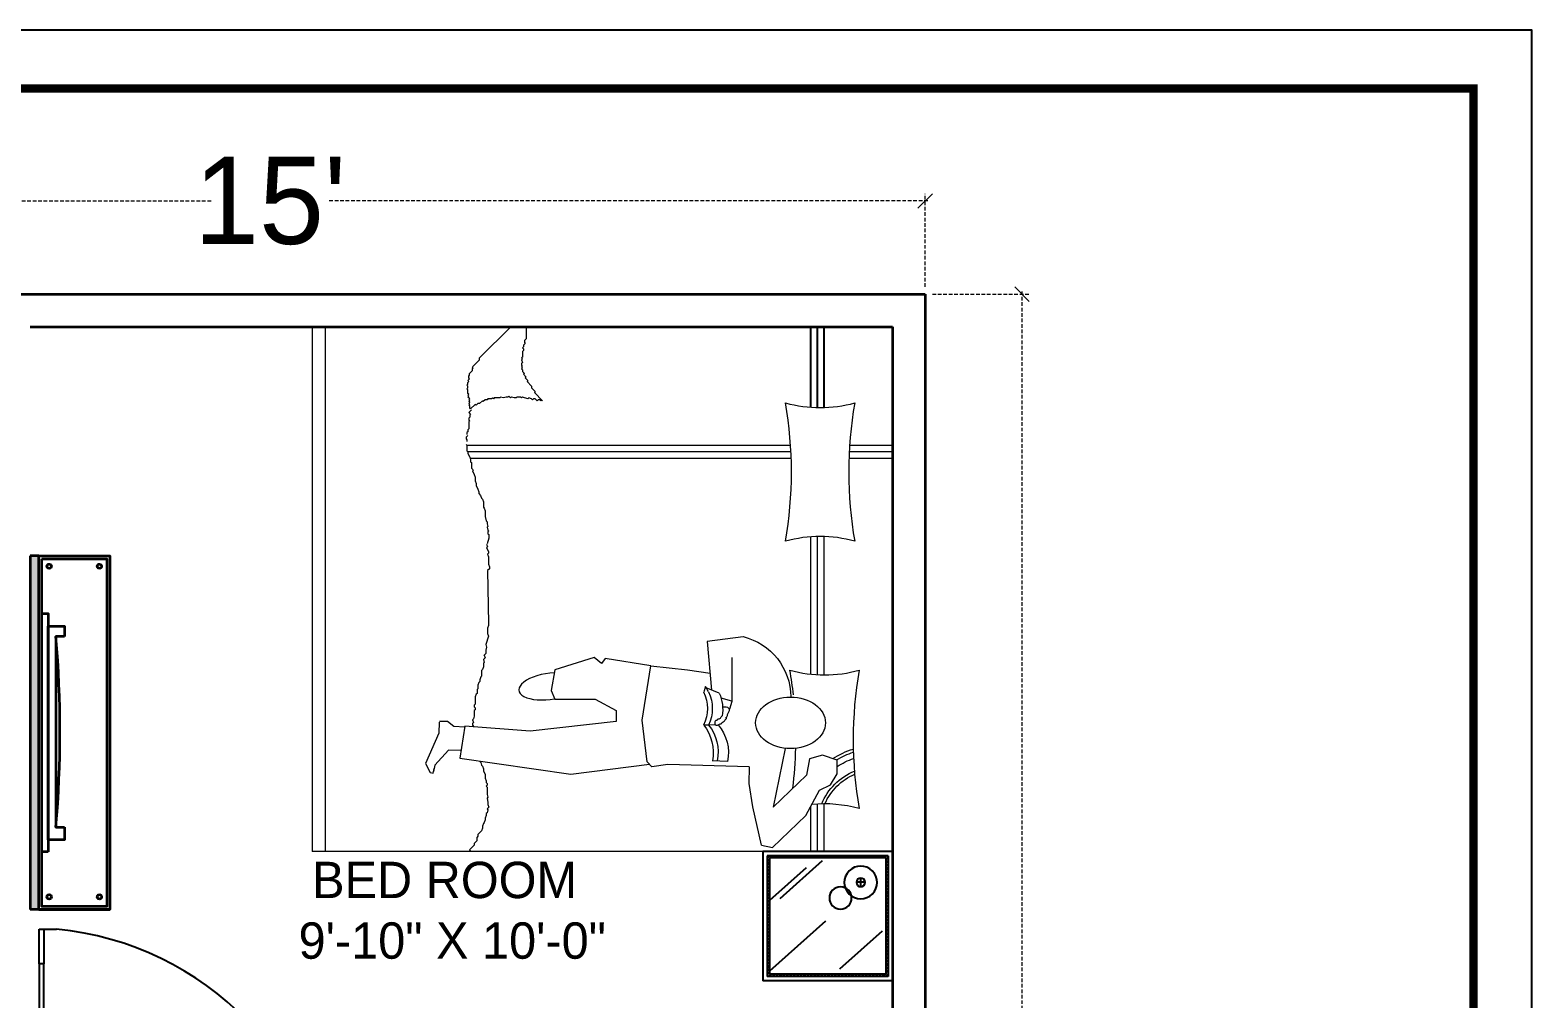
# Model space of a CAD drawing. Header units: millimetres. Extents: x -6808 to 215771, y -89660 to -16303.
# Drawn here: x 104391.2 to 104597.6, y -55680 to -55546.8 of the extents above; entities that cross this region are included whole.
import ezdxf

# ---------------------------------------------------------------- set-up
doc = ezdxf.new("R2010")
doc.units = ezdxf.units.MM
doc.header["$PDMODE"] = 35
doc.linetypes.add('DASHED', pattern=[0.75, 0.5, -0.25])
doc.layers.get('0').update_dxf_attribs({"color": 8})
for name, color, linetype, lineweight in [('A- FUR', 34, 'Continuous', 0), ('dim2', 6, 'Continuous', 20), ('FURNITURE 2', 33, 'Continuous', 25), ('furnitures', 12, 'Continuous', 13), ('text', 7, 'Continuous', 25), ('wall', 7, 'Continuous', 35)]:
    doc.layers.add(name, color=color, linetype=linetype, lineweight=lineweight)
doc.layers.add('AR.furniture', color=7, linetype='Continuous', lineweight=35, true_color=0x009e9e)
doc.layers.add('furniture', color=7, linetype='Continuous', lineweight=5, true_color=0xe57b2a)
doc.layers.add('FORMAT', color=7, linetype='Continuous')
doc.layers.add('NET 01', color=8, linetype='Continuous')
doc.styles.add('SAJ', font='eurr____.ttf')
doc.dimstyles.new('SAJ', dxfattribs={"dimtxt": 5, "dimasz": 2, "dimexe": 1, "dimexo": 1, "dimgap": 0.09375, "dimtad": 0, "dimdec": 1, "dimzin": 0, "dimdsep": 46, "dimlunit": 4, "dimtxsty": 'SAJ', "dimblk": 'OBLIQUE', "dimcen": 0.125, "dimdle": 0.375, "dimadec": 0, "dimazin": 0, "dimtfac": 1, "dimtdec": 1, "dimtofl": 0, "dimtmove": 0, "dimatfit": 3, "dimldrblk": 'OBLIQUE', "dimfxl": 1, "dimtolj": 1, "dimtzin": 0, "dimlwd": 5, "dimlwe": 5, "dimarcsym": 1})

# ---------------------------------------------------------------- blocks, each defined once
blk = doc.blocks.new('QEWFWE')
at = {"layer": 'NET 01'}
for p, q in [((238503.45, 15011.85), (238503.45, 15015.77)), ((238503.45, 15015.77), (238505.41, 15015.77)), ((238503.98, 15015.77), (238503.98, 15011.85)), ((238503.98, 15011.85), (238503.45, 15011.85)), ((238503.45, 15011.85), (238503.45, 14988.32)), ((238503.98, 14988.32), (238503.98, 15011.85)), ((238503.45, 14988.32), (238503.45, 14984.4)), ((238503.98, 14988.32), (238503.45, 14988.32)), ((238503.98, 14984.4), (238503.98, 14988.32)), ((238503.45, 14984.4), (238503.98, 14984.4))]:
    blk.add_line(p, q, dxfattribs=at)
for points in [[(238503.45, 14984.4), (238502.4, 14984.4), (238502.4, 14981.4), (238503.9, 14981.4), (238503.9, 14982.9), (238503.9, 14983.2), (238503.45, 14983.2)], [(238536.02, 14984.4), (238537.07, 14984.4), (238537.07, 14981.4), (238535.57, 14981.4), (238535.57, 14982.9), (238535.57, 14983.2), (238536.02, 14983.2)]]:
    blk.add_lwpolyline(points, close=True, dxfattribs=at)
blk.add_ellipse((238504.18, 14985.62), major_axis=(-29.27, 13.54), ratio=0.925766, start_param=-2.718612, end_param=-1.204625, dxfattribs=at)
blk = doc.blocks.new('A$C1A9968DB')
at = {"layer": 'furniture', "ltscale": 0.5}
for p, q in [((7.52, 48.64), (8.85, 49.47)), ((8.85, 49.47), (10.51, 49.47)), ((10.51, 49.47), (11.12, 47.7)), ((3.85, 45.67), (6.88, 47.34)), ((6.88, 47.34), (7.52, 48.64)), ((11.12, 47.7), (10.65, 46.11)), ((3.85, 45.67), (0, 41.68)), ((8.7, 45.77), (4.85, 41.78)), ((10.65, 46.11), (8.7, 45.77)), ((0.3, 40.35), (0, 41.68)), ((11.92, 43.21), (4.85, 41.78)), ((0.3, 40.35), (4.88, 39.32)), ((4.88, 39.32), (7.7, 38.87)), ((7.7, 38.87), (9.68, 38.93)), ((9.68, 38.87), (9.98, 29.12)), ((25.34, 38.15), (24.78, 33.85)), ((10.35, 36.28), (10.42, 34.45)), ((15.46, 36.12), (15.3, 35.97)), ((15.61, 36.12), (15.46, 36.12)), ((15.54, 36.05), (15.69, 36.2)), ((15.69, 36.2), (15.85, 36.28)), ((15.85, 36.28), (16, 36.28)), ((16, 36.28), (16.31, 36.43)), ((16.31, 36.43), (16.47, 36.51)), ((16.47, 36.51), (16.62, 36.51)), ((17.56, 36.8), (16.62, 36.51)), ((16.7, 36.43), (16.66, 36.52)), ((16.86, 36.28), (16.7, 36.43)), ((16.93, 36.12), (16.86, 36.28)), ((16.93, 35.81), (16.93, 36.12)), ((22.85, 36.8), (17.56, 36.8)), ((17.59, 36.81), (17.95, 35.51)), ((14.76, 35.19), (14.68, 35.04)), ((14.68, 35.04), (14.68, 34.88)), ((14.68, 34.88), (14.84, 34.81)), ((14.74, 34.85), (14.72, 34.01)), ((14.84, 35.35), (14.76, 35.19)), ((14.99, 35.58), (14.84, 35.5)), ((14.84, 35.5), (14.84, 35.35)), ((14.84, 34.81), (15.15, 34.81)), ((15.07, 35.74), (14.99, 35.58)), ((15.15, 35.89), (15.07, 35.74)), ((15.3, 35.97), (15.15, 35.89)), ((15.15, 34.81), (15.3, 34.88)), ((15.3, 35.04), (15.46, 35.12)), ((15.3, 34.88), (15.3, 35.04)), ((15.46, 35.27), (15.54, 35.43)), ((15.46, 35.12), (15.46, 35.27)), ((15.54, 35.43), (15.69, 35.5)), ((15.69, 35.5), (15.81, 35.62)), ((17, 35.68), (16.93, 35.81)), ((18.54, 35.29), (19.19, 33.72)), ((24.78, 33.85), (18.92, 34.36)), ((14.72, 34.01), (14.72, 33.42)), ((18.71, 34.01), (19.34, 33.64)), ((19.34, 33.64), (18.71, 33.42)), ((21.37, 31.48), (20.95, 34.19)), ((21.82, 27.05), (21.37, 31.48)), ((9.98, 29.12), (9.68, 27.2)), ((9.68, 27.2), (10.28, 26.61)), ((8.8, 17.45), (10, 26.89)), ((10.28, 26.61), (15.31, 26.02)), ((15.31, 26.02), (21.82, 27.05)), ((21.82, 27.05), (22.71, 21.58)), ((15.16, 22.91), (13.98, 12.57)), ((16.49, 22.91), (15.16, 22.91)), ((17.82, 20.4), (16.49, 22.91)), ((17.82, 15.52), (17.82, 20.4)), ((22.85, 20.25), (21.37, 15.52)), ((22.71, 21.58), (22.11, 21.14)), ((22.11, 21.14), (22.85, 20.25)), ((10.72, 4.14), (8.8, 17.45)), ((18.86, 15.08), (17.82, 15.52)), ((21.37, 15.52), (18.86, 15.08)), ((13.98, 12.57), (14.57, 4.74)), ((14.57, 4.74), (10.72, 4.14)), ((11.67, 4.29), (11.71, 2.78)), ((14.48, 4.72), (14.56, 3.39)), ((11.71, 2.78), (9.89, 1.11)), ((14.56, 3.39), (15.16, 2.64)), ((15.16, 2.64), (15.13, 1.68)), ((10.1, 0), (9, 0.54)), ((9.89, 1.11), (9.14, 0.96)), ((13.73, 1.58), (10.1, 0)), ((15.05, 1.65), (13.73, 1.58))]:
    blk.add_line(p, q, dxfattribs=at)
blk.add_lwpolyline([(9, 0.54), (8.93, 0.92), (9.51, 1.04)], dxfattribs=at)
for centre, radius, start, end in [((18.06, 36.38), 7.5, 13.6872, 89.7043), ((11.38, 31.16), 5.23, 49.9003, 101.4337), ((11.46, 29.92), 5.23, 51.462, 101.4337), ((11.46, 29.33), 5.23, 51.462, 101.4337), ((16.71, 29.78), 4.67, 64.6865, 115.3135), ((16.64, 31.03), 4.67, 65.9134, 100.1371), ((16.71, 29.19), 4.67, 64.6865, 115.3135)]:
    blk.add_arc(centre, radius, start, end, dxfattribs=at)
at = {"layer": 'furniture', "ltscale": 0.5, "extrusion": (1.33e-14, -5.24506e-16, -1)}
blk.add_ellipse((14.99, 43.85), major_axis=(0, -4.19), ratio=0.740098, start_param=4.712389, end_param=10.995574, dxfattribs=at)
at = {"layer": 'furniture', "ltscale": 0.5, "extrusion": (1.32939e-14, -5.4405e-16, -1)}
blk.add_ellipse((19.38, 14.94), major_axis=(-0.51, -3.71), ratio=0.422098, start_param=4.512692, end_param=7.948784, dxfattribs=at)
blk = doc.blocks.new('*X398')
at = {"color": 0}
for p, q in [((221.8465, 124.1881), (221.8607, 124.2023)), ((221.8465, 124.1935), (221.8554, 124.2023)), ((221.8465, 124.1775), (221.8565, 124.1875)), ((221.8613, 124.1923), (221.8713, 124.2023)), ((221.8666, 124.1923), (221.8766, 124.2023)), ((221.8772, 124.1923), (221.8872, 124.2023)), ((221.8825, 124.1923), (221.8925, 124.2023)), ((221.8931, 124.1923), (221.9031, 124.2023)), ((221.8984, 124.1923), (221.9084, 124.2023)), ((221.9091, 124.1923), (221.9191, 124.2023)), ((221.9144, 124.1923), (221.9244, 124.2023)), ((221.925, 124.1923), (221.935, 124.2023)), ((221.9303, 124.1923), (221.9403, 124.2023)), ((221.9409, 124.1923), (221.9509, 124.2023)), ((221.9462, 124.1923), (221.9562, 124.2023)), ((221.9568, 124.1923), (221.9668, 124.2023)), ((221.9621, 124.1923), (221.9721, 124.2023)), ((221.9727, 124.1923), (221.9827, 124.2023)), ((221.978, 124.1923), (221.988, 124.2023)), ((221.9886, 124.1923), (221.9986, 124.2023)), ((221.9939, 124.1923), (222.0039, 124.2023)), ((222.0045, 124.1923), (222.0145, 124.2023)), ((222.0098, 124.1923), (222.0198, 124.2023)), ((222.0204, 124.1923), (222.0304, 124.2023)), ((222.0257, 124.1923), (222.0357, 124.2023)), ((222.0363, 124.1923), (222.0463, 124.2023)), ((222.0416, 124.1923), (222.0516, 124.2023)), ((222.0522, 124.1923), (222.0622, 124.2023)), ((222.0575, 124.1923), (222.0675, 124.2023)), ((222.0682, 124.1923), (222.0782, 124.2023)), ((222.0735, 124.1923), (222.0835, 124.2023)), ((222.0841, 124.1923), (222.0941, 124.2023)), ((222.0894, 124.1923), (222.0994, 124.2023)), ((222.1, 124.1923), (222.11, 124.2023)), ((222.1053, 124.1923), (222.1153, 124.2023)), ((222.1159, 124.1923), (222.1259, 124.2023)), ((222.1212, 124.1923), (222.1312, 124.2023)), ((222.1318, 124.1923), (222.1418, 124.2023)), ((222.1371, 124.1923), (222.1471, 124.2023)), ((222.1477, 124.1923), (222.1577, 124.2023)), ((222.153, 124.1923), (222.163, 124.2023)), ((222.1636, 124.1923), (222.1736, 124.2023)), ((222.1689, 124.1923), (222.1789, 124.2023)), ((222.1795, 124.1923), (222.1895, 124.2023)), ((222.1848, 124.1923), (222.1948, 124.2023)), ((222.1954, 124.1923), (222.2054, 124.2023)), ((222.2007, 124.1923), (222.2107, 124.2023)), ((222.2113, 124.1923), (222.2213, 124.2023)), ((222.2166, 124.1923), (222.2266, 124.2023)), ((222.2272, 124.1923), (222.2372, 124.2023)), ((222.2326, 124.1923), (222.2426, 124.2023)), ((222.2432, 124.1923), (222.2532, 124.2023)), ((222.2485, 124.1923), (222.2585, 124.2023)), ((222.2591, 124.1923), (222.2691, 124.2023)), ((222.2644, 124.1923), (222.2744, 124.2023)), ((222.275, 124.1923), (222.285, 124.2023)), ((222.2803, 124.1923), (222.2903, 124.2023)), ((222.2909, 124.1923), (222.3009, 124.2023)), ((222.2962, 124.1923), (222.3062, 124.2023)), ((222.3068, 124.1923), (222.3168, 124.2023)), ((222.3121, 124.1923), (222.3221, 124.2023)), ((222.3227, 124.1923), (222.3327, 124.2023)), ((222.328, 124.1923), (222.338, 124.2023)), ((222.3386, 124.1923), (222.3486, 124.2023)), ((222.3439, 124.1923), (222.3539, 124.2023)), ((222.3545, 124.1923), (222.3645, 124.2023)), ((222.3598, 124.1923), (222.3698, 124.2023)), ((222.3704, 124.1923), (222.3804, 124.2023)), ((222.3757, 124.1923), (222.3857, 124.2023)), ((222.3863, 124.1923), (222.3963, 124.2023)), ((222.3917, 124.1923), (222.4017, 124.2023)), ((222.3965, 124.1866), (222.4065, 124.1966)), ((222.3965, 124.1813), (222.4065, 124.1913)), ((221.8465, 124.1722), (221.8565, 124.1822)), ((221.8465, 124.1616), (221.8565, 124.1716)), ((221.8465, 124.1563), (221.8565, 124.1663)), ((221.8465, 124.1457), (221.8565, 124.1557)), ((221.8465, 124.1404), (221.8565, 124.1504)), ((221.8465, 124.1298), (221.8565, 124.1398)), ((221.8465, 124.1245), (221.8565, 124.1345)), ((221.8465, 124.1139), (221.8565, 124.1239)), ((221.8465, 124.1086), (221.8565, 124.1186)), ((222.3965, 124.1707), (222.4065, 124.1807)), ((222.3965, 124.1654), (222.4065, 124.1754)), ((222.3965, 124.1548), (222.4065, 124.1648)), ((222.3965, 124.1495), (222.4065, 124.1595)), ((222.3965, 124.1389), (222.4065, 124.1489)), ((222.3965, 124.1336), (222.4065, 124.1436)), ((222.3965, 124.123), (222.4065, 124.133)), ((222.3965, 124.1177), (222.4065, 124.1277)), ((222.3965, 124.1071), (222.4065, 124.1171)), ((221.8465, 124.098), (221.8565, 124.108)), ((221.8465, 124.0927), (221.8565, 124.1027)), ((221.8465, 124.0821), (221.8565, 124.0921)), ((221.8465, 124.0768), (221.8565, 124.0868)), ((221.8465, 124.0662), (221.8565, 124.0762)), ((221.8465, 124.0609), (221.8565, 124.0709)), ((221.8465, 124.0503), (221.8565, 124.0603)), ((221.8465, 124.045), (221.8565, 124.055)), ((222.3965, 124.1018), (222.4065, 124.1118)), ((222.3965, 124.0911), (222.4065, 124.1011)), ((222.3965, 124.0858), (222.4065, 124.0958)), ((222.3965, 124.0752), (222.4065, 124.0852)), ((222.3965, 124.0699), (222.4065, 124.0799)), ((222.3965, 124.0593), (222.4065, 124.0693)), ((222.3965, 124.054), (222.4065, 124.064)), ((222.3965, 124.0434), (222.4065, 124.0534)), ((222.3965, 124.0381), (222.4065, 124.0481)), ((221.8465, 124.0344), (221.8565, 124.0444)), ((221.8465, 124.029), (221.8565, 124.039)), ((221.8465, 124.0184), (221.8565, 124.0284)), ((221.8465, 124.0131), (221.8565, 124.0231)), ((221.8465, 124.0025), (221.8565, 124.0125)), ((221.8465, 123.9972), (221.8565, 124.0072)), ((221.8465, 123.9866), (221.8565, 123.9966)), ((221.8465, 123.9813), (221.8565, 123.9913)), ((221.8465, 123.9707), (221.8565, 123.9807)), ((222.3965, 124.0275), (222.4065, 124.0375)), ((222.3965, 124.0222), (222.4065, 124.0322)), ((222.3965, 124.0116), (222.4065, 124.0216)), ((222.3965, 124.0063), (222.4065, 124.0163)), ((222.3965, 123.9957), (222.4065, 124.0057)), ((222.3965, 123.9904), (222.4065, 124.0004)), ((222.3965, 123.9798), (222.4065, 123.9898)), ((222.3965, 123.9745), (222.4065, 123.9845)), ((221.8465, 123.9654), (221.8565, 123.9754)), ((221.8465, 123.9548), (221.8565, 123.9648)), ((221.8465, 123.9495), (221.8565, 123.9595)), ((221.8465, 123.9389), (221.8565, 123.9489)), ((221.8465, 123.9336), (221.8565, 123.9436)), ((221.8465, 123.923), (221.8565, 123.933)), ((221.8465, 123.9177), (221.8565, 123.9277)), ((221.8465, 123.9071), (221.8565, 123.9171)), ((221.8465, 123.9018), (221.8565, 123.9118)), ((222.3965, 123.9639), (222.4065, 123.9739)), ((222.3965, 123.9586), (222.4065, 123.9686)), ((222.3965, 123.948), (222.4065, 123.958)), ((222.3965, 123.9427), (222.4065, 123.9527)), ((222.3965, 123.932), (222.4065, 123.942)), ((222.3965, 123.9267), (222.4065, 123.9367)), ((222.3965, 123.9161), (222.4065, 123.9261)), ((222.3965, 123.9108), (222.4065, 123.9208)), ((222.3965, 123.9002), (222.4065, 123.9102)), ((221.8465, 123.8912), (221.8565, 123.9012)), ((221.8465, 123.8859), (221.8565, 123.8959)), ((221.8465, 123.8753), (221.8565, 123.8853)), ((221.8465, 123.8699), (221.8565, 123.8799)), ((221.8465, 123.8593), (221.8565, 123.8693)), ((221.8465, 123.854), (221.8565, 123.864)), ((221.8465, 123.8434), (221.8565, 123.8534)), ((221.8465, 123.8381), (221.8565, 123.8481)), ((221.8465, 123.8275), (221.8565, 123.8375)), ((222.3965, 123.8949), (222.4065, 123.9049)), ((222.3965, 123.8843), (222.4065, 123.8943)), ((222.3965, 123.879), (222.4065, 123.889)), ((222.3965, 123.8684), (222.4065, 123.8784)), ((222.3965, 123.8631), (222.4065, 123.8731)), ((222.3965, 123.8525), (222.4065, 123.8625)), ((222.3965, 123.8472), (222.4065, 123.8572)), ((222.3965, 123.8366), (222.4065, 123.8466)), ((222.3965, 123.8313), (222.4065, 123.8413)), ((221.8465, 123.8222), (221.8565, 123.8322)), ((221.8465, 123.8116), (221.8565, 123.8216)), ((221.8465, 123.8063), (221.8565, 123.8163)), ((221.8465, 123.7957), (221.8565, 123.8057)), ((221.8465, 123.7904), (221.8565, 123.8004)), ((221.8465, 123.7798), (221.8565, 123.7898)), ((221.8465, 123.7745), (221.8565, 123.7845)), ((221.8465, 123.7639), (221.8565, 123.7739)), ((221.8465, 123.7586), (221.8565, 123.7686)), ((222.3965, 123.8207), (222.4065, 123.8307)), ((222.3965, 123.8154), (222.4065, 123.8254)), ((222.3965, 123.8048), (222.4065, 123.8148)), ((222.3965, 123.7995), (222.4065, 123.8095)), ((222.3965, 123.7889), (222.4065, 123.7989)), ((222.3965, 123.7836), (222.4065, 123.7936)), ((222.3965, 123.7729), (222.4065, 123.7829)), ((222.3965, 123.7676), (222.4065, 123.7776)), ((221.8465, 123.748), (221.8565, 123.758)), ((221.8465, 123.7427), (221.8565, 123.7527)), ((221.8465, 123.7321), (221.8565, 123.7421)), ((221.8465, 123.7268), (221.8565, 123.7368)), ((221.8465, 123.7162), (221.8565, 123.7262)), ((221.8465, 123.7109), (221.8565, 123.7209)), ((221.8465, 123.7002), (221.8565, 123.7102)), ((221.8465, 123.6949), (221.8565, 123.7049)), ((222.3965, 123.757), (222.4065, 123.767)), ((222.3965, 123.7517), (222.4065, 123.7617)), ((222.3965, 123.7411), (222.4065, 123.7511)), ((222.3965, 123.7358), (222.4065, 123.7458)), ((222.3965, 123.7252), (222.4065, 123.7352)), ((222.3965, 123.7199), (222.4065, 123.7299)), ((222.3965, 123.7093), (222.4065, 123.7193)), ((222.3965, 123.704), (222.4065, 123.714)), ((222.3965, 123.6934), (222.4065, 123.7034)), ((221.8465, 123.6843), (221.8565, 123.6943)), ((221.8465, 123.679), (221.8565, 123.689)), ((221.8465, 123.6684), (221.8565, 123.6784)), ((221.8465, 123.6631), (221.8565, 123.6731)), ((221.8465, 123.6525), (221.8565, 123.6625)), ((221.8465, 123.6472), (221.8565, 123.6572)), ((221.8523, 123.6423), (221.8623, 123.6523)), ((221.8576, 123.6423), (221.8676, 123.6523)), ((221.8682, 123.6423), (221.8782, 123.6523)), ((221.8735, 123.6423), (221.8835, 123.6523)), ((221.8841, 123.6423), (221.8941, 123.6523)), ((221.8894, 123.6423), (221.8994, 123.6523)), ((221.9, 123.6423), (221.91, 123.6523)), ((221.9053, 123.6423), (221.9153, 123.6523)), ((221.9159, 123.6423), (221.9259, 123.6523)), ((221.9212, 123.6423), (221.9312, 123.6523)), ((221.9318, 123.6423), (221.9418, 123.6523)), ((221.9371, 123.6423), (221.9471, 123.6523)), ((221.9477, 123.6423), (221.9577, 123.6523)), ((221.953, 123.6423), (221.963, 123.6523)), ((221.9636, 123.6423), (221.9736, 123.6523)), ((221.9689, 123.6423), (221.9789, 123.6523)), ((221.9795, 123.6423), (221.9895, 123.6523)), ((221.9848, 123.6423), (221.9948, 123.6523)), ((221.9954, 123.6423), (222.0054, 123.6523)), ((222.0008, 123.6423), (222.0108, 123.6523)), ((222.0114, 123.6423), (222.0214, 123.6523)), ((222.0167, 123.6423), (222.0267, 123.6523)), ((222.0273, 123.6423), (222.0373, 123.6523)), ((222.0326, 123.6423), (222.0426, 123.6523)), ((222.0432, 123.6423), (222.0532, 123.6523)), ((222.0485, 123.6423), (222.0585, 123.6523)), ((222.0591, 123.6423), (222.0691, 123.6523)), ((222.0644, 123.6423), (222.0744, 123.6523)), ((222.075, 123.6423), (222.085, 123.6523)), ((222.0803, 123.6423), (222.0903, 123.6523)), ((222.0909, 123.6423), (222.1009, 123.6523)), ((222.0962, 123.6423), (222.1062, 123.6523)), ((222.1068, 123.6423), (222.1168, 123.6523)), ((222.1121, 123.6423), (222.1221, 123.6523)), ((222.1227, 123.6423), (222.1327, 123.6523)), ((222.128, 123.6423), (222.138, 123.6523)), ((222.1386, 123.6423), (222.1486, 123.6523)), ((222.1439, 123.6423), (222.1539, 123.6523)), ((222.1545, 123.6423), (222.1645, 123.6523)), ((222.1599, 123.6423), (222.1699, 123.6523)), ((222.1705, 123.6423), (222.1805, 123.6523)), ((222.1758, 123.6423), (222.1858, 123.6523)), ((222.1864, 123.6423), (222.1964, 123.6523)), ((222.1917, 123.6423), (222.2017, 123.6523)), ((222.2023, 123.6423), (222.2123, 123.6523)), ((222.2076, 123.6423), (222.2176, 123.6523)), ((222.2182, 123.6423), (222.2282, 123.6523)), ((222.2235, 123.6423), (222.2335, 123.6523)), ((222.2341, 123.6423), (222.2441, 123.6523)), ((222.2394, 123.6423), (222.2494, 123.6523)), ((222.25, 123.6423), (222.26, 123.6523)), ((222.2553, 123.6423), (222.2653, 123.6523)), ((222.2659, 123.6423), (222.2759, 123.6523)), ((222.2712, 123.6423), (222.2812, 123.6523)), ((222.2818, 123.6423), (222.2918, 123.6523)), ((222.2871, 123.6423), (222.2971, 123.6523)), ((222.2977, 123.6423), (222.3077, 123.6523)), ((222.303, 123.6423), (222.313, 123.6523)), ((222.3136, 123.6423), (222.3236, 123.6523)), ((222.3189, 123.6423), (222.3289, 123.6523)), ((222.3296, 123.6423), (222.3396, 123.6523)), ((222.3349, 123.6423), (222.3449, 123.6523)), ((222.3455, 123.6423), (222.3555, 123.6523)), ((222.3508, 123.6423), (222.3608, 123.6523)), ((222.3614, 123.6423), (222.3714, 123.6523)), ((222.3667, 123.6423), (222.3767, 123.6523)), ((222.3773, 123.6423), (222.3873, 123.6523)), ((222.3826, 123.6423), (222.3926, 123.6523)), ((222.3932, 123.6423), (222.4065, 123.6557)), ((222.3965, 123.6881), (222.4065, 123.6981)), ((222.3965, 123.6775), (222.4065, 123.6875)), ((222.3965, 123.6722), (222.4065, 123.6822)), ((222.3965, 123.6616), (222.4065, 123.6716)), ((222.3965, 123.6563), (222.4065, 123.6663)), ((222.3985, 123.6423), (222.4065, 123.6504))]:
    blk.add_line(p, q, dxfattribs=at)
blk = doc.blocks.new('BED')
at = {"layer": 'furnitures', "color": 27, "lineweight": 25}
for p, q in [((107206.78, -52592.53), (107206.78, -52672.26)), ((107278.93, -52592.53), (107206.78, -52592.53)), ((107278.93, -52592.53), (107296.72, -52592.53)), ((107278.93, -52592.53), (107278.93, -52610.32)), ((107296.72, -52592.53), (107296.72, -52610.32)), ((107279.52, -52593.12), (107296.13, -52593.12)), ((107279.52, -52593.12), (107279.52, -52609.72)), ((107279.82, -52593.42), (107295.83, -52593.42)), ((107279.82, -52593.42), (107279.82, -52609.43)), ((107289.9, -52593.94), (107295.13, -52599.79)), ((107295.83, -52593.42), (107295.83, -52609.43)), ((107296.13, -52593.12), (107296.13, -52609.72)), ((107283.77, -52596.85), (107282.59, -52596.85)), ((107283.15, -52596.28), (107283.15, -52597.47)), ((107206.78, -52601.95), (107217.9, -52601.95)), ((107206.78, -52602.85), (107217.9, -52602.85)), ((107280.24, -52602.15), (107285.47, -52607.99)), ((107288.5, -52601.73), (107295.38, -52609.43)), ((107206.78, -52603.76), (107217.86, -52603.76)), ((107281.18, -52604.39), (107285.68, -52609.43)), ((107278.93, -52610.32), (107296.72, -52610.32)), ((107279.52, -52609.72), (107296.13, -52609.72)), ((107279.82, -52609.43), (107295.83, -52609.43))]:
    blk.add_line(p, q, dxfattribs=at)
at = {"layer": 'furnitures', "color": 27, "ltscale": 50}
for p, q in [((107223.09, -52592.53), (107223.09, -52598.39)), ((107224, -52592.53), (107224, -52598.45)), ((107224.9, -52592.53), (107224.9, -52598.49)), ((107278.93, -52592.53), (107278.93, -52672.26)), ((107235.62, -52601.95), (107254.65, -52601.95)), ((107235.62, -52602.85), (107254.62, -52602.85)), ((107272.39, -52601.95), (107278.93, -52601.95)), ((107272.42, -52602.85), (107278.93, -52602.85)), ((107235.67, -52603.76), (107254.55, -52603.76)), ((107272.77, -52603.76), (107278.93, -52603.76)), ((107223.09, -52606.51), (107223.09, -52650.99)), ((107224, -52606.46), (107224, -52650.86)), ((107224.9, -52606.42), (107224.9, -52650.55)), ((107214.32, -52642.72), (107214.94, -52642.1)), ((107214.94, -52642.1), (107215.19, -52642.1)), ((107215.19, -52642.1), (107215.7, -52641.6)), ((107215.7, -52641.6), (107215.82, -52641.72)), ((107215.82, -52641.72), (107216.95, -52640.59)), ((107216.7, -52642.1), (107216.57, -52642.47)), ((107216.95, -52641.35), (107216.7, -52641.6)), ((107216.7, -52641.6), (107216.7, -52641.85)), ((107216.7, -52641.85), (107216.82, -52641.97)), ((107216.82, -52641.97), (107216.7, -52642.1)), ((107216.95, -52640.59), (107216.82, -52640.72)), ((107216.82, -52640.72), (107216.95, -52640.84)), ((107216.95, -52640.84), (107216.82, -52640.97)), ((107216.82, -52640.97), (107216.82, -52641.22)), ((107216.82, -52641.22), (107216.95, -52641.35)), ((107206.78, -52642.85), (107208.18, -52642.85)), ((107208.18, -52642.85), (107208.43, -52642.85)), ((107208.43, -52642.85), (107208.68, -52643.1)), ((107208.68, -52643.1), (107208.93, -52643.1)), ((107208.93, -52643.1), (107209.06, -52642.98)), ((107209.06, -52642.98), (107209.31, -52643.23)), ((107209.31, -52643.23), (107209.56, -52643.23)), ((107209.56, -52643.23), (107209.68, -52643.35)), ((107209.68, -52643.35), (107209.81, -52643.23)), ((107209.81, -52643.23), (107210.06, -52643.23)), ((107210.06, -52643.23), (107210.18, -52643.35)), ((107210.18, -52643.35), (107210.68, -52643.35)), ((107210.68, -52643.35), (107210.94, -52643.35)), ((107210.94, -52643.35), (107211.06, -52643.48)), ((107211.06, -52643.48), (107211.19, -52643.35)), ((107211.19, -52643.35), (107211.31, -52643.48)), ((107211.31, -52643.48), (107211.69, -52643.35)), ((107211.69, -52643.35), (107211.81, -52643.48)), ((107211.81, -52643.48), (107212.06, -52643.48)), ((107212.06, -52643.48), (107212.19, -52643.35)), ((107212.19, -52643.35), (107212.31, -52643.48)), ((107212.31, -52643.48), (107212.44, -52643.35)), ((107212.44, -52643.35), (107212.56, -52643.48)), ((107212.56, -52643.48), (107212.69, -52643.35)), ((107212.69, -52643.35), (107212.94, -52643.35)), ((107212.94, -52643.35), (107213.19, -52643.1)), ((107213.19, -52643.1), (107213.32, -52643.23)), ((107213.32, -52643.23), (107213.69, -52642.85)), ((107213.69, -52642.85), (107213.82, -52642.97)), ((107213.82, -52642.97), (107214.19, -52642.6)), ((107214.19, -52642.6), (107214.32, -52642.72)), ((107216.7, -52642.6), (107216.45, -52643.35)), ((107216.45, -52643.35), (107216.57, -52643.47)), ((107216.57, -52643.47), (107216.45, -52643.6)), ((107216.45, -52643.6), (107216.45, -52644.1)), ((107216.45, -52644.1), (107216.57, -52644.23)), ((107216.57, -52642.47), (107216.7, -52642.6)), ((107216.57, -52644.23), (107216.57, -52644.48)), ((107211.06, -52649.24), (107206.78, -52644.96)), ((107216.57, -52644.98), (107216.32, -52645.23)), ((107216.32, -52645.23), (107216.45, -52645.35)), ((107216.57, -52644.48), (107216.45, -52644.85)), ((107216.45, -52644.85), (107216.57, -52644.98)), ((107216.45, -52645.35), (107216.45, -52645.6)), ((107216.45, -52645.6), (107216.57, -52645.98)), ((107216.57, -52645.98), (107216.45, -52646.36)), ((107216.45, -52646.36), (107216.57, -52646.48)), ((107216.57, -52646.48), (107216.57, -52646.98)), ((107216.57, -52646.98), (107216.57, -52647.23)), ((107216.57, -52647.23), (107216.7, -52647.36)), ((107216.7, -52647.36), (107216.57, -52647.48)), ((107216.57, -52647.48), (107216.7, -52647.61)), ((107216.7, -52647.61), (107216.7, -52648.11)), ((107216.7, -52648.11), (107216.82, -52648.23)), ((107216.82, -52648.23), (107216.82, -52648.49)), ((107216.82, -52648.49), (107217.07, -52648.74)), ((107231.73, -52648.61), (107232.1, -52648.48)), ((107232.1, -52648.48), (107232.86, -52648.48)), ((107232.86, -52648.48), (107233.48, -52648.36)), ((107233.48, -52648.36), (107233.61, -52648.23)), ((107233.61, -52648.23), (107233.86, -52648.23)), ((107233.86, -52648.23), (107234.23, -52648.11)), ((107234.23, -52648.11), (107234.36, -52648.23)), ((107234.36, -52648.23), (107234.73, -52648.1)), ((107234.73, -52648.1), (107234.86, -52647.98)), ((107234.86, -52647.98), (107234.99, -52648.1)), ((107234.99, -52648.1), (107235.24, -52648.1)), ((107235.24, -52648.1), (107235.36, -52647.98)), ((107235.36, -52647.98), (107235.86, -52647.98)), ((107235.86, -52647.98), (107236.61, -52648.23)), ((107236.67, -52648.28), (107237.05, -52648.15)), ((107237.05, -52648.15), (107237.17, -52648.28)), ((107237.17, -52648.28), (107237.67, -52648.03)), ((107237.67, -52648.03), (107237.92, -52648.03)), ((107237.92, -52648.03), (107238.05, -52648.15)), ((107238.05, -52648.15), (107238.43, -52648.03)), ((107238.43, -52648.03), (107239.18, -52648.03)), ((107239.18, -52648.03), (107239.43, -52648.03)), ((107239.43, -52648.03), (107239.8, -52647.9)), ((107239.8, -52647.9), (107240.05, -52647.9)), ((107240.05, -52647.9), (107240.3, -52648.15)), ((107240.3, -52648.15), (107247.6, -52648.03)), ((107247.6, -52648.03), (107247.85, -52648.03)), ((107247.85, -52648.03), (107248.22, -52648.15)), ((107248.22, -52648.15), (107248.73, -52648.15)), ((107248.73, -52648.15), (107248.98, -52648.15)), ((107248.98, -52648.15), (107249.35, -52648.03)), ((107249.35, -52648.03), (107250.48, -52648.4)), ((107250.48, -52648.4), (107250.86, -52648.28)), ((107250.86, -52648.28), (107251.23, -52648.4)), ((107251.23, -52648.4), (107251.73, -52648.4)), ((107251.73, -52648.4), (107251.98, -52648.65)), ((107251.92, -52648.6), (107252.3, -52648.48)), ((107252.3, -52648.48), (107252.55, -52648.73)), ((107267.83, -52648.72), (107268.33, -52648.47)), ((107268.33, -52648.47), (107268.84, -52648.47)), ((107268.84, -52648.47), (107269.21, -52648.35)), ((107269.21, -52648.35), (107269.46, -52648.35)), ((107269.46, -52648.35), (107269.59, -52648.22)), ((107269.59, -52648.22), (107269.84, -52648.22)), ((107269.84, -52648.22), (107269.96, -52648.35)), ((107269.96, -52648.35), (107270.09, -52648.22)), ((107270.09, -52648.22), (107270.34, -52648.22)), ((107270.34, -52648.22), (107271.09, -52648.22)), ((107271.09, -52648.22), (107271.47, -52648.1)), ((107271.47, -52648.1), (107271.59, -52648.22)), ((107271.59, -52648.22), (107272.22, -52648.1)), ((107272.22, -52648.1), (107272.47, -52648.1)), ((107272.47, -52648.1), (107272.84, -52647.97)), ((107272.84, -52647.97), (107273.09, -52648.22)), ((107273.09, -52648.22), (107273.22, -52648.1)), ((107273.22, -52648.1), (107273.6, -52648.22)), ((107273.6, -52648.22), (107273.72, -52648.35)), ((107273.72, -52648.35), (107273.97, -52648.35)), ((107273.97, -52648.35), (107274.35, -52648.47)), ((107274.35, -52648.47), (107274.6, -52648.47)), ((107274.6, -52648.47), (107274.97, -52648.6)), ((107211.31, -52649.24), (107211.06, -52649.24)), ((107212.31, -52650.24), (107211.31, -52649.24)), ((107212.44, -52650.11), (107212.31, -52650.24)), ((107212.56, -52650.24), (107212.44, -52650.11)), ((107212.81, -52650.24), (107212.56, -52650.24)), ((107213.19, -52650.62), (107212.81, -52650.24)), ((107213.44, -52650.62), (107213.19, -52650.62)), ((107213.56, -52650.74), (107213.44, -52650.62)), ((107213.94, -52650.62), (107213.81, -52650.74)), ((107214.19, -52650.87), (107213.94, -52650.62)), ((107216.7, -52650.61), (107216.45, -52650.87)), ((107216.82, -52650.74), (107216.7, -52650.61)), ((107216.95, -52650.61), (107216.82, -52650.74)), ((107217.07, -52648.74), (107216.95, -52648.86)), ((107216.95, -52648.86), (107217.32, -52649.24)), ((107217.07, -52650.74), (107216.95, -52650.61)), ((107217.2, -52650.61), (107217.07, -52650.74)), ((107217.32, -52650.74), (107217.2, -52650.61)), ((107217.32, -52649.24), (107217.32, -52649.49)), ((107217.32, -52649.49), (107217.57, -52649.74)), ((107217.45, -52650.61), (107217.32, -52650.74)), ((107217.57, -52649.74), (107217.45, -52649.86)), ((107217.45, -52649.86), (107218.07, -52650.49)), ((107217.57, -52650.74), (107217.45, -52650.61)), ((107217.7, -52650.61), (107217.57, -52650.74)), ((107217.95, -52650.61), (107217.7, -52650.61)), ((107218.07, -52650.49), (107217.95, -52650.61)), ((107218.2, -52650.36), (107218.57, -52650.74)), ((107218.57, -52650.74), (107218.83, -52650.49)), ((107218.83, -52650.49), (107218.95, -52650.61)), ((107218.95, -52650.61), (107219.2, -52650.61)), ((107219.2, -52650.61), (107219.33, -52650.74)), ((107219.58, -52650.74), (107219.7, -52650.61)), ((107219.7, -52650.61), (107219.83, -52650.74)), ((107224.21, -52650.86), (107224.71, -52650.61)), ((107224.71, -52650.61), (107225.09, -52650.49)), ((107225.09, -52650.49), (107225.34, -52650.49)), ((107225.34, -52650.49), (107225.46, -52650.36)), ((107225.46, -52650.36), (107225.72, -52650.36)), ((107225.72, -52650.36), (107225.97, -52650.36)), ((107225.97, -52650.36), (107226.22, -52650.36)), ((107226.22, -52650.36), (107226.47, -52650.11)), ((107226.47, -52650.11), (107226.59, -52650.24)), ((107226.59, -52650.24), (107227.09, -52649.99)), ((107227.09, -52649.99), (107227.47, -52649.86)), ((107227.47, -52649.86), (107227.97, -52649.86)), ((107227.97, -52649.86), (107228.35, -52649.74)), ((107228.35, -52649.74), (107228.6, -52649.74)), ((107228.6, -52649.74), (107229.1, -52649.48)), ((107229.1, -52649.48), (107229.47, -52649.36)), ((107229.47, -52649.36), (107229.72, -52649.36)), ((107229.72, -52649.36), (107229.97, -52649.11)), ((107229.97, -52649.11), (107230.35, -52648.98)), ((107230.35, -52648.98), (107230.48, -52648.86)), ((107230.48, -52648.86), (107230.85, -52648.73)), ((107230.85, -52648.73), (107231.6, -52648.73)), ((107231.6, -52648.73), (107231.73, -52648.61)), ((107252.55, -52648.73), (107252.93, -52648.6)), ((107252.93, -52648.6), (107253.05, -52648.73)), ((107253.05, -52648.73), (107253.55, -52648.73)), ((107253.55, -52648.73), (107253.93, -52648.85)), ((107253.93, -52648.85), (107254.05, -52648.98)), ((107254.05, -52648.98), (107254.81, -52648.98)), ((107254.81, -52648.98), (107254.93, -52649.1)), ((107254.93, -52649.1), (107255.31, -52649.23)), ((107255.31, -52649.23), (107255.56, -52649.23)), ((107255.56, -52649.23), (107255.68, -52649.35)), ((107255.68, -52649.35), (107256.06, -52649.48)), ((107256.06, -52649.48), (107256.56, -52649.48)), ((107256.56, -52649.48), (107256.68, -52649.6)), ((107256.68, -52649.6), (107256.94, -52649.6)), ((107256.94, -52649.6), (107257.19, -52649.6)), ((107257.19, -52649.6), (107257.31, -52649.73)), ((107257.31, -52649.73), (107257.69, -52649.85)), ((107257.69, -52649.85), (107258.44, -52649.85)), ((107258.44, -52649.85), (107258.69, -52649.85)), ((107258.69, -52649.85), (107258.81, -52649.98)), ((107258.81, -52649.98), (107259.06, -52649.98)), ((107259.06, -52649.98), (107259.19, -52649.85)), ((107259.19, -52649.85), (107259.44, -52649.85)), ((107259.44, -52649.85), (107259.57, -52649.98)), ((107259.57, -52649.98), (107260.32, -52649.98)), ((107260.32, -52649.98), (107260.69, -52650.1)), ((107260.69, -52650.1), (107260.82, -52650.23)), ((107260.82, -52650.23), (107261.19, -52650.1)), ((107261.19, -52650.1), (107261.32, -52650.23)), ((107261.32, -52650.23), (107261.57, -52650.23)), ((107261.57, -52650.23), (107261.82, -52649.98)), ((107266.58, -52649.23), (107266.71, -52649.1)), ((107266.71, -52649.1), (107267.08, -52648.98)), ((107267.08, -52648.98), (107267.21, -52648.85)), ((107267.21, -52648.85), (107267.58, -52648.72)), ((107267.58, -52648.72), (107267.83, -52648.72)), ((107274.97, -52648.6), (107275.1, -52648.72)), ((107275.1, -52648.72), (107275.47, -52648.85)), ((107275.47, -52648.85), (107275.73, -52648.85)), ((107275.73, -52648.85), (107276.1, -52648.97)), ((107276.1, -52648.97), (107276.6, -52649.47)), ((107276.6, -52649.47), (107276.85, -52649.47)), ((107276.85, -52649.47), (107276.98, -52649.6)), ((107276.96, -52649.62), (107277.46, -52649.62)), ((107277.48, -52649.63), (107277.86, -52650.01)), ((107277.84, -52650), (107278.09, -52650)), ((107278.09, -52650), (107278.71, -52650.62)), ((107278.73, -52650.64), (107278.85, -52650.52)), ((107278.85, -52649.88), (107278.85, -52649.88)), ((107213.81, -52650.74), (107213.56, -52650.74)), ((107214.32, -52650.74), (107214.19, -52650.87)), ((107214.44, -52650.87), (107214.32, -52650.74)), ((107214.69, -52650.87), (107214.44, -52650.87)), ((107214.82, -52650.99), (107214.69, -52650.87)), ((107214.94, -52650.87), (107214.82, -52650.99)), ((107215.19, -52650.87), (107214.94, -52650.87)), ((107215.32, -52650.99), (107215.19, -52650.87)), ((107215.44, -52650.87), (107215.32, -52650.99)), ((107215.94, -52650.87), (107215.44, -52650.87)), ((107216.07, -52650.74), (107215.94, -52650.87)), ((107216.19, -52650.87), (107216.07, -52650.74)), ((107216.32, -52650.74), (107216.19, -52650.87)), ((107216.45, -52650.87), (107216.32, -52650.74)), ((107219.33, -52650.74), (107219.58, -52650.74)), ((107219.83, -52650.74), (107220.08, -52650.74)), ((107220.08, -52650.74), (107220.33, -52650.74)), ((107220.33, -52650.74), (107220.83, -52650.74)), ((107220.83, -52650.74), (107220.95, -52650.86)), ((107220.95, -52650.86), (107221.21, -52650.86)), ((107221.21, -52650.86), (107221.33, -52650.99)), ((107221.33, -52650.99), (107221.58, -52650.99)), ((107221.71, -52650.86), (107221.96, -52651.11)), ((107221.96, -52651.11), (107222.21, -52651.11)), ((107222.21, -52651.11), (107222.33, -52650.99)), ((107222.33, -52650.99), (107222.58, -52650.99)), ((107222.96, -52651.11), (107223.08, -52650.99)), ((107223.08, -52650.99), (107223.84, -52650.99)), ((107223.84, -52650.99), (107223.96, -52650.86)), ((107223.96, -52650.86), (107224.21, -52650.86)), ((107206.78, -52670.45), (107278.93, -52670.45)), ((107206.78, -52672.26), (107278.93, -52672.26))]:
    blk.add_line(p, q, dxfattribs=at)
at = {"layer": 'furnitures', "color": 27, "lineweight": 25, "extrusion": (0, 0, -1)}
for centre, major_axis, start_param, end_param in [((107283.2, -52596.88), (1.59, -1.59), 2.35619449018631, 8.639379797365892), ((107283.18, -52596.88), (0.42, -0.42), 2.35619449015004, 8.639379797329626), ((107285.33, -52599.65), (-1.08, -1.08), 0.785398, 7.068583)]:
    blk.add_ellipse(centre, major_axis=major_axis, ratio=1, start_param=start_param, end_param=end_param, dxfattribs=at)
at = {"layer": 'furnitures', "color": 27, "ltscale": 50}
for centre, major_axis, start_param, end_param in [((107226.77, -52543.54), (38.88, -38.88), -0.959293, -0.611504), ((107200.05, -52602.44), (-12.62, -12.62), 2.08652, 2.625869), ((107252.91, -52602.44), (12.23, -12.23), 3.64836, 4.205622), ((107236.8, -52601.84), (12.62, -12.62), 0.515723, 1.055073), ((107263.52, -52542.93), (-38.88, -38.88), 0.611504, 0.959293), ((107290.24, -52601.84), (12.62, -12.62), 3.657316, 4.025726), ((107226.77, -52662.72), (-39.83, -39.83), 3.757298, 4.096684), ((107263.52, -52662.12), (39.83, -39.83), 2.465124, 2.525887), ((107263.52, -52662.12), (39.83, -39.83), 2.236467, 2.33439)]:
    blk.add_ellipse(centre, major_axis=major_axis, ratio=1, start_param=start_param, end_param=end_param, dxfattribs=at)
at = {"layer": 'furnitures', "color": 27, "ltscale": 50, "extrusion": (0, 0, -1)}
for major_axis, start_param, end_param in [((7.87, -7.87), 1.778194, 2.058369), ((-7.57, -7.57), 0.240275, 0.476843), ((6.99, -6.99), 1.769788, 2.024428), ((-5.81, -5.81), -0.39886, 0.397646), ((5.52, -5.52), 1.194323, 1.951682)]:
    blk.add_ellipse((107275.49, -52594.63), major_axis=major_axis, ratio=1, start_param=start_param, end_param=end_param, dxfattribs=at)
at = {"layer": 'A- FUR', "color": 27, "extrusion": (0, 0, -1), "xscale": 1.143922575250274, "yscale": 1.143922575250274, "zscale": -1.143922574698399, "rotation": 359.9999999857392}
blk.add_blockref('A$C1A9968DB', (-107278.39, -52656.68), dxfattribs=at)
at = {"layer": 'furnitures', "color": 27, "lineweight": 25, "xscale": 29.64947602079838, "yscale": 29.64947602079838, "zscale": 29.64947600660849, "rotation": 270.0000000133386}
blk.add_blockref('*X398', (103613.59, -46015.49), dxfattribs=at)
blk = doc.blocks.new('A$C46356E7B')
at = {"layer": 'AR.furniture', "ltscale": 5}
h = blk.add_hatch(dxfattribs=at)
h.set_pattern_fill('AR-CONC', color=256, scale=0.3, angle=450, style=0)
h.set_pattern_definition([(230, (-10.5, 78.7404), (-2.15178, 0.188256), [0.225, -2.475]), (175, (-10.5, 78.7404), (0.416254, -2.256576), [0.18, -1.98]), (280.4514, (-10.6793, 78.756), (-1.73553, -2.06832), [0.19122, -2.103426]), (226.1842, (-10.5, 78.1404), (-3.20172, 0.49656), [0.3375, -3.7125]), (276.6356, (-10.7668, 78.1817), (-2.80399, -2.92235), [0.28683, -3.15514]), (171.184, (-10.5, 78.1404), (-2.80399, -2.92236), [0.27, -2.97]), (201, (-10.8, 78.2904), (-1.79072, 1.207857), [0.225, -2.475]), (146, (-10.8, 78.2904), (-0.729946, -2.17545), [0.18, -1.98]), (251.4514, (-10.9492, 78.391), (-2.52067, -0.96759), [0.19122, -2.103426]), (217.5, (-10.5, 78.74036), (-0.0364796, -0.9986816), [0, -1.956, 0, -2.01, 0, -1.9875]), (187.5, (-10.5, 78.7404), (-0.789209, -1.183235), [0, -1.146, 0, -1.911, 0, -0.7575]), (147.5, (-9.831, 78.74036), (-1.601467, 0.067665), [0, -0.75, 0, -2.34, 0, -3.105]), (137.5, (-9.531, 78.7404), (-1.749559, -0.300315), [0, -0.975, 0, -1.554, 0, -2.205])])
h.paths.add_polyline_path([(-12, 59.99), (-13.5, 59.99), (-13.5, 0), (-12, 0)])
for p, q in [((-12, 59.99), (-13.5, 59.99)), ((-13.5, 59.99), (-13.5, 0)), ((-12, 0), (-13.5, 0))]:
    blk.add_line(p, q, dxfattribs=at)
at = {"layer": 'AR.furniture', "ltscale": 2}
for p, q in [((-12, 59.99), (0, 59.99)), ((-12, 0), (0, 0))]:
    blk.add_line(p, q, dxfattribs=at)
at = {"layer": 'AR.furniture', "color": 253, "ltscale": 2}
blk.add_line((-10.41, 48.06), (-10.4, 11.83), dxfattribs=at)
at = {"layer": 'AR.furniture', "ltscale": 2}
blk.add_lwpolyline([(-12, 59.99), (0, 59.99), (0, 0), (-12, 0)], close=True, dxfattribs=at)
at = {"layer": 'AR.furniture', "color": 4, "ltscale": 5}
blk.add_lwpolyline([(-11.5, 59.49), (-0.5, 59.49), (-0.5, 0.5), (-11.5, 0.5)], close=True, dxfattribs=at)
at = {"layer": 'AR.furniture', "color": 253}
blk.add_lwpolyline([(-10.41, 9.8), (-11.5, 9.8), (-11.5, 50.19), (-10.41, 50.19)], close=True, dxfattribs=at)
for points in [[(-7.66, 13.97), (-7.66, 11.83), (-10.41, 11.83), (-10.41, 48.06), (-7.66, 48.06), (-7.66, 46.31)], [(-7.66, 46.31), (-9.11, 46.31), (-9.11, 13.97), (-7.66, 13.97)]]:
    blk.add_lwpolyline(points, dxfattribs=at)
at = {"layer": 'AR.furniture', "ltscale": 2}
for centre in [(-10.26, 58.22), (-1.74, 58.22), (-10.26, 2.16), (-1.74, 2.16)]:
    blk.add_circle(centre, 0.375, dxfattribs=at)
at = {"layer": 'AR.furniture', "color": 253, "ltscale": 5}
blk.add_arc((-201.1, 30.14), 192.67, 355.1861, 4.8139, dxfattribs=at)
blk = doc.blocks.new('_Oblique')
at = {"color": 0, "linetype": 'ByBlock', "lineweight": -2}
blk.add_line((-0.5, -0.5), (0.5, 0.5), dxfattribs=at)
blk = doc.blocks.new('*D2140')
at = {"layer": 'Defpoints', "color": 0, "transparency": 16777216}
for p in [(104514.18, -55570.28), (104334.18, -55583.09), (104514.18, -55583.09)]:
    blk.add_point(p, dxfattribs=at)
at = {"layer": 'dim2', "color": 0, "linetype": 'DASHED', "lineweight": 5, "transparency": 16777216}
for p, q in [((104333.8, -55570.28), (104416.18, -55570.28)), ((104334.18, -55582.09), (104334.18, -55569.28)), ((104514.55, -55570.28), (104432.17, -55570.28)), ((104514.18, -55582.09), (104514.18, -55569.28))]:
    blk.add_line(p, q, dxfattribs=at)
at = {"layer": 'dim2', "color": 0, "lineweight": 5, "transparency": 16777216, "xscale": 2, "yscale": 2, "zscale": 2, "rotation": 180}
blk.add_blockref('_Oblique', (104334.18, -55570.28), dxfattribs=at)
at = {"layer": 'dim2', "color": 0, "lineweight": 5, "transparency": 16777216, "xscale": 2, "yscale": 2, "zscale": 2}
blk.add_blockref('_Oblique', (104514.18, -55570.28), dxfattribs=at)
at = {"layer": 'dim2', "color": 0, "transparency": 16777216, "insert": (104424.18, -55570.28), "char_height": 12, "attachment_point": 5, "style": 'SAJ'}
blk.add_mtext("\\A1;15'", dxfattribs=at)
blk = doc.blocks.new('*D2141')
at = {"layer": 'Defpoints', "color": 0, "transparency": 16777216}
for p in [(104514.18, -55583.09), (104527.49, -55583.09), (104514.18, -55943.09)]:
    blk.add_point(p, dxfattribs=at)
at = {"layer": 'dim2', "color": 0, "linetype": 'DASHED', "lineweight": 5, "transparency": 16777216}
for p, q in [((104515.18, -55583.09), (104528.49, -55583.09)), ((104527.49, -55582.71), (104527.49, -55753.99)), ((104527.49, -55943.46), (104527.49, -55772.18)), ((104515.18, -55943.09), (104528.49, -55943.09))]:
    blk.add_line(p, q, dxfattribs=at)
at = {"layer": 'dim2', "color": 0, "lineweight": 5, "transparency": 16777216, "xscale": 2, "yscale": 2, "zscale": 2}
for p, rotation in [((104527.49, -55583.09), 90), ((104527.49, -55943.09), 270)]:
    blk.add_blockref('_Oblique', p, dxfattribs=dict(at, rotation=rotation))
at = {"layer": 'dim2', "color": 0, "transparency": 16777216, "insert": (104527.49, -55763.09), "char_height": 12, "attachment_point": 5, "rotation": 90, "style": 'SAJ'}
blk.add_mtext("\\A1;30'", dxfattribs=at)

msp = doc.modelspace()

# ---------------------------------------------------------------- linework, layer by layer
at = {"layer": 'FORMAT', "color": 0}
msp.add_lwpolyline([(104215.651, -55546.775), (104215.651, -56089.1), (104597.569, -56089.1), (104597.569, -55546.775)], close=True, dxfattribs=at)
msp.add_lwpolyline([(104215.651, -55546.775), (104215.651, -56089.1), (104597.569, -56089.1), (104597.569, -55546.775)], close=True, dxfattribs=at)
at = {"layer": 'FORMAT', "color": 0, "const_width": 1.12}
msp.add_lwpolyline([(104223.689, -55554.813), (104223.689, -56081.061), (104589.531, -56081.061), (104589.531, -55554.813)], close=True, dxfattribs=at)
msp.add_lwpolyline([(104223.689, -55554.813), (104223.689, -56081.061), (104589.531, -56081.061), (104589.531, -55554.813)], close=True, dxfattribs=at)
at = {"layer": 'wall', "color": 1}
for p, q in [((104334.177, -55583.085), (104514.177, -55583.085)), ((104514.177, -55583.085), (104514.177, -55943.085)), ((104391.177, -55587.585), (104509.677, -55587.585)), ((104509.677, -55587.585), (104509.677, -55943.085))]:
    msp.add_line(p, q, dxfattribs=at)

# ---------------------------------------------------------------- block references
at = {"linetype": 'ByBlock', "lineweight": 20, "xscale": 1.211467555345734, "yscale": 1.211467555345734, "zscale": 1.211467555345734}
msp.add_blockref('QEWFWE', (-184546.739, -73861.56), dxfattribs=at)
at = {"layer": 'AR.furniture', "ltscale": 2, "xscale": 0.8108961473461181, "yscale": 0.8108961473461181, "zscale": 0.8108961473461181}
msp.add_blockref('A$C46356E7B', (104402.124, -55667.731), dxfattribs=at)
at = {"layer": 'FURNITURE 2', "rotation": 270}
msp.add_blockref('BED', (157102.203, 51619.198), dxfattribs=at)

# ---------------------------------------------------------------- texts
at = {"layer": 'text', "ltscale": 2, "insert": (104424.365, -55661.152), "char_height": 5, "width": 244.74508, "attachment_point": 1, "style": 'SAJ'}
msp.add_mtext('\\A1;{\\fCentury Gothic|b0|i0|c0|p34;   BED ROOM\\P  9\'-10" X 10\'-0"}', dxfattribs=at)

# ---------------------------------------------------------------- dimensions: what is measured, and where the dimension line sits
at = {"layer": 'dim2'}
for p1, distance, picture, middle in [((104334.177, -55583.085), 12.808, '*D2140', (104424.177, -55570.278)), ((104514.177, -55943.085), -13.311, '*D2141', (104527.488, -55763.085))]:
    dim = msp.add_aligned_dim(p1=p1, p2=(104514.177, -55583.085), distance=distance, dimstyle='SAJ', override={"dimtxt": 12}, dxfattribs=at)
    dim.commit()
    dim.dimension.update_dxf_attribs({"geometry": picture, "text_midpoint": middle})

doc.saveas('drawing.dxf')
